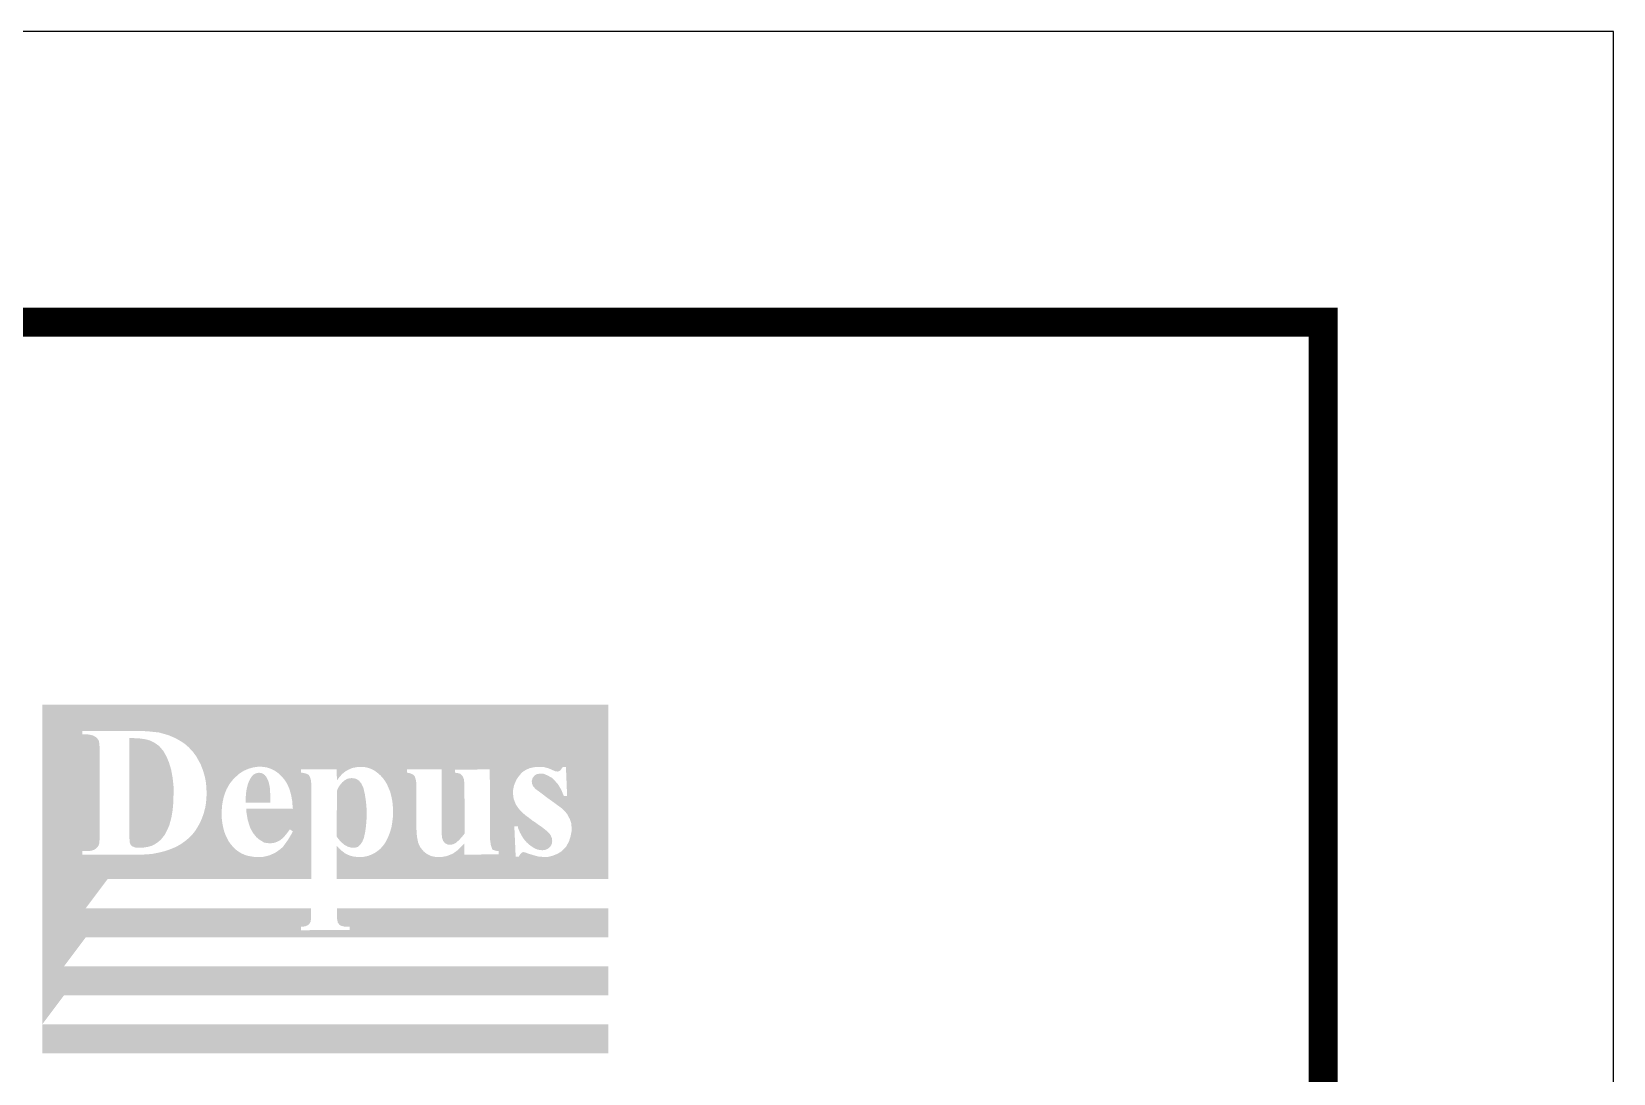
# Model space of a CAD drawing. Extents: x 367348645 to 367600945, y 521264746 to 521442946.
# Drawn here: x 367584598 to 367600945, y 521432189 to 521442946 of the extents above; entities that cross this region are included whole.
import ezdxf

# ---------------------------------------------------------------- set-up
doc = ezdxf.new("R2010")
doc.units = 0
doc.header["$LTSCALE"] = 1000
doc.header["$MEASUREMENT"] = 0
doc.layers.add('0-图框', color=4, linetype='Continuous')
doc.layers.add('PUB_TITLE', color=4, linetype='Continuous')

# ---------------------------------------------------------------- blocks, each defined once
blk = doc.blocks.new('新块')
h = blk.add_hatch(color=24)
h.paths.add_polyline_path([(71477.1, 1567), (69527.1, 1567), (69527.1, 467), (69602.1, 567), (69602.1, 667), (69602.1, 667), (69677.1, 767), (69677.1, 867), (69752.1, 967), (70453.8, 967), (70453.8, 1004.2), (70454.1, 1292.4), (70452.8, 1306.9), (70449.4, 1318.5), (70445, 1325.9), (70437.8, 1329.6), (70429.9, 1331.8), (70421.6, 1333.2), (70418.4, 1333.2), (70418.9, 1344.7), (70541.7, 1344.6), (70542, 1306.3), (70547, 1313.1), (70553.6, 1321.5), (70562.5, 1330.7), (70572.9, 1338.9), (70584, 1344.8), (70595.2, 1349.5), (70602.3, 1350.9), (70614.1, 1353.1), (70622.8, 1353.4), (70631.9, 1353), (70641, 1352.1), (70649.6, 1350), (70659.4, 1346.5), (70670.9, 1340.8), (70682.1, 1332.7), (70691.6, 1324.5), (70699, 1316.8), (70708.3, 1304.2), (70714.5, 1293.8), (70720.1, 1280.9), (70726, 1266.9), (70729.4, 1253.3), (70733, 1235.4), (70734.4, 1223), (70735.4, 1209.7), (70735.5, 1195.7), (70734.7, 1176.7), (70732.5, 1160.5), (70730.1, 1146), (70726, 1131.1), (70721.5, 1119), (70716, 1105.9), (70709.2, 1093.1), (70700.1, 1080.7), (70692.3, 1072), (70683.6, 1064.7), (70672.5, 1057.1), (70661.4, 1051.2), (70647.2, 1046.2), (70632.8, 1043.4), (70619, 1042.9), (70602.1, 1044.1), (70589.3, 1047.2), (70579.2, 1051.3), (70569.7, 1056.1), (70562.6, 1061.5), (70555.3, 1067.4), (70548.4, 1073.9), (70541.8, 1081), (70541.8, 967), (71477.1, 967)])
h.paths.add_polyline_path([(70784, 1344.5), (70903.1, 1344.9), (70903.2, 1130.5), (70903.8, 1111.4), (70907.7, 1099.1), (70914.6, 1090.7), (70924.5, 1085.9), (70934.4, 1085.3), (70943.4, 1087.4), (70952.4, 1092.2), (70961.4, 1100), (70971.6, 1110.8), (70982.1, 1123.9), (70981.5, 1294.4), (70979.6, 1311), (70974.9, 1322), (70967.8, 1329.2), (70955.9, 1332.8), (70949.6, 1332.6), (70949.3, 1344.2), (71068.8, 1344.4), (71069.8, 1102.7), (71072.4, 1084.2), (71077.7, 1068.4), (71089.3, 1064.7), (71099.9, 1063.1), (71099.4, 1052), (70981.2, 1051.5), (70981.2, 1089.8), (70971.1, 1079.2), (70961.2, 1069.9), (70954.2, 1063.4), (70941.3, 1054.6), (70921, 1046.3), (70900, 1042.7), (70884.2, 1042.9), (70867.1, 1046.3), (70852.3, 1053.5), (70840.9, 1062.4), (70828.7, 1077.4), (70821.9, 1092.9), (70818.1, 1111.9), (70816.7, 1127), (70816, 1143.8), (70815.4, 1165.1), (70816.2, 1269.4), (70815.7, 1297.4), (70813.6, 1311.2), (70809.5, 1322), (70802.6, 1327.9), (70795.8, 1330.8), (70788.4, 1332.7), (70784.1, 1333.2)], flags=16)
h.paths.add_polyline_path([(70371.4, 1293.8), (70379, 1275.9), (70384.4, 1256.6), (70388, 1237.3), (70389.2, 1222), (70390.7, 1209.1), (70230.2, 1209.1), (70230.6, 1196.2), (70234.7, 1171.5), (70243.5, 1143.1), (70253.3, 1125.9), (70264.3, 1111.9), (70275.6, 1102.5), (70282, 1098.6), (70290.9, 1093.1), (70300.2, 1091.3), (70312.9, 1090.2), (70328.2, 1092.3), (70339.8, 1097.1), (70347.8, 1101.7), (70357.9, 1110.1), (70366.5, 1120.2), (70377.3, 1134.6), (70380.1, 1138.3), (70390.3, 1131.7), (70383.1, 1117.7), (70373, 1101.3), (70363.7, 1088.4), (70355.6, 1077.2), (70344.6, 1068.1), (70330.3, 1058.2), (70312.8, 1049.9), (70300.8, 1046.5), (70288.3, 1043.7), (70275.7, 1042.8), (70269.7, 1042.6), (70259.9, 1043.1), (70249.6, 1044.6), (70237, 1046.8), (70228.4, 1049.2), (70220.7, 1052.3), (70214.1, 1055.2), (70208.3, 1058.6), (70198.6, 1064.7), (70187.8, 1074.3), (70177.8, 1085.5), (70169.6, 1096.5), (70163.8, 1108), (70158.2, 1119.2), (70153.7, 1132), (70150.1, 1146), (70147.6, 1159.1), (70145.7, 1173.9), (70144.9, 1191.1), (70145.5, 1205), (70146.5, 1219.6), (70149.1, 1235), (70151.8, 1248), (70155.6, 1260.4), (70161.1, 1274.1), (70167.2, 1286.2), (70173.8, 1296.5), (70182.5, 1307.6), (70190.4, 1316.1), (70205.5, 1329.6), (70220.8, 1339.6), (70235.4, 1346), (70250.6, 1350.8), (70266.9, 1353.5), (70284, 1353.7), (70299.5, 1351.7), (70314.9, 1346.7), (70329.1, 1339.4), (70339.6, 1332.1), (70353.4, 1319.2), (70363.6, 1306.4)], flags=16)
h.paths.add_polyline_path([(70307.1, 1300.9), (70310.4, 1286.6), (70311.9, 1275), (70312.2, 1263.8), (70313, 1248.8), (70313.2, 1238.5), (70313.4, 1229.7), (70227.9, 1229.6), (70227.8, 1237.9), (70228.1, 1249.6), (70229.1, 1262.6), (70230, 1269.3), (70232.1, 1280.8), (70235, 1292.7), (70238.8, 1302.4), (70242.6, 1310.6), (70246.8, 1317.2), (70249.3, 1321.1), (70252.6, 1324.7), (70257, 1328), (70261.4, 1330.4), (70266.5, 1332.1), (70271.8, 1333), (70276.4, 1332.9), (70282.6, 1331.7), (70288.4, 1329.1), (70293.9, 1324.8), (70298.7, 1318.9), (70303.4, 1310.3)], flags=0)
h.paths.add_polyline_path([(71155.5, 1297.8), (71161, 1309.8), (71167, 1318.7), (71176.6, 1330.5), (71183.8, 1337.4), (71194.6, 1343.7), (71206.1, 1348.9), (71222, 1352.3), (71237.5, 1353.4), (71253.6, 1353), (71265.4, 1350), (71273.1, 1347.6), (71282.6, 1343.5), (71290.5, 1339.9), (71296.7, 1337.5), (71302.5, 1337.4), (71306.9, 1338.1), (71310.8, 1340.3), (71314.9, 1345.7), (71319.2, 1351.3), (71320.5, 1353.1), (71331.1, 1352.8), (71335.2, 1252.9), (71324, 1252.9), (71315, 1274.7), (71303.5, 1293.9), (71284.9, 1314.4), (71268.2, 1323.7), (71253.8, 1329.8), (71241, 1330.1), (71230.4, 1328.2), (71222.7, 1323.3), (71216, 1314.7), (71213.4, 1304.5), (71214.4, 1295.2), (71218.2, 1286.5), (71226.6, 1276.9), (71241.6, 1266.3), (71265.7, 1247.8), (71294.5, 1227.1), (71319.5, 1208.6), (71334.3, 1192.5), (71344.9, 1173), (71349.4, 1159.9), (71351.3, 1135.1), (71347.4, 1115.5), (71341.7, 1097), (71331.7, 1078.7), (71316, 1062.4), (71302.2, 1054.4), (71286.2, 1047.6), (71268.2, 1043.2), (71250.6, 1043.5), (71233.9, 1045.1), (71205.5, 1053.6), (71191.2, 1058.5), (71185.5, 1060.1), (71181, 1059.1), (71176.4, 1056), (71173, 1051.7), (71169.5, 1046.1), (71168.6, 1043.9), (71158, 1043.9), (71153.3, 1149.1), (71164.5, 1149.3), (71166.7, 1141.6), (71172.2, 1128.6), (71177.2, 1119.1), (71183.2, 1108.9), (71189.1, 1100.9), (71195.7, 1093.7), (71204.1, 1085.9), (71213.3, 1079.3), (71223.2, 1072.8), (71233.5, 1068.7), (71242.3, 1067), (71250.6, 1066.5), (71258.4, 1067.2), (71264.9, 1069.7), (71270.9, 1073), (71276.1, 1077.4), (71280, 1082.9), (71282.8, 1089.9), (71283.8, 1097.6), (71283.1, 1106.7), (71279.7, 1114.9), (71275.7, 1122.6), (71269.1, 1129.4), (71261.8, 1135.5), (71246.7, 1147.5), (71235.7, 1154.7), (71226.2, 1161.9), (71216.6, 1167.9), (71208.5, 1174.2), (71201.1, 1180), (71191.8, 1186.6), (71184.6, 1193), (71177.3, 1200), (71171.2, 1206.5), (71166.2, 1212.8), (71159.7, 1222.4), (71155.3, 1231.5), (71150.9, 1244.3), (71149.4, 1255.2), (71148.7, 1266.2), (71149.2, 1273.8), (71151.9, 1288.3)], flags=16)
h.paths.add_polyline_path([(70087, 1320.3), (70090.8, 1300.9), (70092.8, 1280.4), (70093.2, 1255.7), (70091.4, 1230.7), (70088.2, 1211.6), (70082.6, 1190.8), (70077, 1175.6), (70071.1, 1162.3), (70062.3, 1146.1), (70053.2, 1131.9), (70042.7, 1118.7), (70031.7, 1108.1), (70020.1, 1098.4), (70003.4, 1086.6), (69986.2, 1077.2), (69966.7, 1069.2), (69945.3, 1062.2), (69925.8, 1057.6), (69908.5, 1054.2), (69894.5, 1052.7), (69882.6, 1052), (69868.3, 1051.1), (69810.7, 1051.5), (69664.9, 1051.5), (69664.9, 1063.3), (69682.9, 1063.3), (69688.4, 1063.6), (69697.9, 1065.1), (69705.5, 1068), (69711.7, 1071.7), (69717.5, 1077.5), (69721.4, 1083.3), (69722.9, 1087.9), (69723.8, 1093.4), (69724.2, 1099), (69724.8, 1107.5), (69724.8, 1114.8), (69724.7, 1136), (69725.2, 1412.2), (69723.8, 1432.5), (69721.7, 1444.9), (69713.2, 1455), (69702.8, 1461), (69690.6, 1464.3), (69678.6, 1465.6), (69665.6, 1465.6), (69665.6, 1476.9), (69865.5, 1476.9), (69888.2, 1476), (69910.4, 1473.7), (69929.4, 1471.7), (69961.4, 1462.6), (69985.8, 1452.3), (70007.4, 1439.9), (70019.5, 1431.4), (70031.2, 1421.1), (70046.1, 1405.4), (70058.2, 1388.6), (70072.6, 1362.7), (70080.7, 1341.6)], flags=16)
h.paths.add_polyline_path([(69976.4, 1314.9), (69979.3, 1287.2), (69979.3, 1258.3), (69978.9, 1233.6), (69976.4, 1205.3), (69972.3, 1180.1), (69965.1, 1153.3), (69958.8, 1138.3), (69948.1, 1118.1), (69937.8, 1105.3), (69927.5, 1095.5), (69916.6, 1088.1), (69903.9, 1081.7), (69891, 1077.9), (69876.7, 1075.7), (69862.1, 1074.7), (69848.5, 1075.7), (69837.8, 1079.4), (69832.5, 1084), (69829, 1090.7), (69827.9, 1101), (69827.1, 1115), (69826.9, 1126.3), (69826.9, 1170.1), (69826.8, 1452.5), (69854.3, 1452), (69865.6, 1450.8), (69883, 1448.3), (69898.5, 1444.1), (69913, 1436.9), (69929.5, 1425.5), (69944.7, 1407.5), (69955.2, 1388.7), (69963.6, 1368.8), (69971.1, 1344)], flags=0)
for points in [[(70642.4, 1233.1), (70638.5, 1259), (70633.6, 1280.3), (70626.7, 1295.4), (70618.4, 1305.9), (70609.3, 1311.7), (70602.4, 1313.6), (70593.8, 1314.7), (70586.9, 1314.2), (70578.1, 1312.2), (70567.1, 1306.2), (70560.4, 1299.8), (70555.7, 1294.3), (70548.6, 1284.9), (70543.9, 1275.6), (70542.1, 1268.9), (70541.6, 1113), (70549.9, 1102.3), (70559.6, 1092.1), (70569, 1084.3), (70578.9, 1079.1), (70592.1, 1075), (70604.8, 1075.2), (70614.2, 1078), (70623.3, 1086.3), (70629.1, 1094.8), (70634.6, 1106.9), (70639.1, 1127.1), (70642.4, 1149.1), (70644.3, 1174.8), (70644.3, 1209.9)], [(71477.1, 867), (70542.1, 867), (70542.1, 832.5), (70545.3, 817.5), (70551.6, 808.9), (70559.1, 805.7), (70567.8, 803.7), (70578.8, 802.9), (70585.8, 802.9), (70585.6, 791.7), (70418.6, 791.2), (70418.5, 803.1), (70426.5, 803.6), (70433.2, 804.6), (70441.1, 807.8), (70447.2, 812.9), (70451.2, 819.7), (70453, 830.6), (70453, 867), (69677.1, 867), (69677.1, 767), (71477.1, 767)]]:
    blk.add_hatch(color=24).paths.add_polyline_path(points)
h = blk.add_hatch(color=24)
h.paths.add_polyline_path([(71477.1, 667), (69602.1, 667), (69602.1, 567), (71477.1, 567)])
h.paths.add_polyline_path([(71477.1, 467), (69527.1, 467), (69527.1, 367), (71477.1, 367)])

msp = doc.modelspace()

# ---------------------------------------------------------------- linework, layer by layer
at = {"layer": '0-图框'}
msp.add_lwpolyline([(367348644.58, 521264745.751), (367600944.58, 521264745.751), (367600944.58, 521442945.751), (367348644.58, 521442945.751)], close=True, dxfattribs=at)
at = {"layer": '0-图框', "const_width": 300}
msp.add_lwpolyline([(367356144.58, 521267745.751), (367597944.58, 521267745.751), (367597944.58, 521439945.751), (367356144.58, 521439945.751)], close=True, dxfattribs=at)
at = {"layer": 'PUB_TITLE', "color": 4}
msp.add_lwpolyline([(367348644.58, 521264745.751), (367600944.58, 521264745.751), (367600944.58, 521442945.751), (367348644.58, 521442945.751)], close=True, dxfattribs=at)
at = {"layer": 'PUB_TITLE', "color": 4, "const_width": 300}
msp.add_lwpolyline([(367356144.58, 521267745.751), (367597944.58, 521267745.751), (367597944.58, 521439945.751), (367356144.58, 521439945.751)], close=True, dxfattribs=at)

# ---------------------------------------------------------------- block references
at = {"xscale": 3, "yscale": 3, "zscale": 3}
msp.add_blockref('新块', (367376126.719, 521431293.507), dxfattribs=at)

doc.saveas('drawing.dxf')
